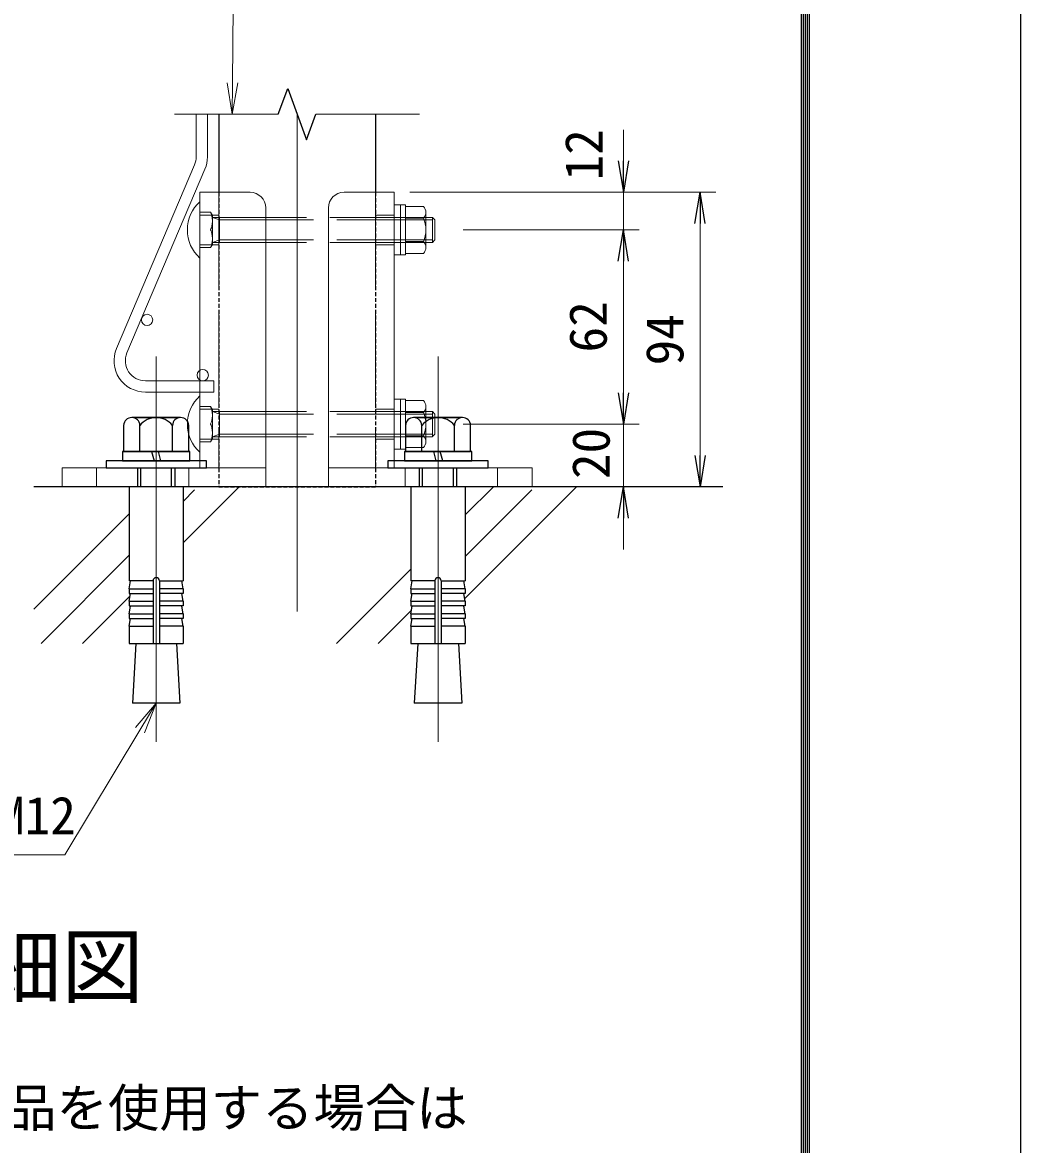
# Model space of a CAD drawing. Units: millimetres, scale not verified, with parts at other scales. Extents: x -1370 to 7030, y -2970 to 2970.
# Drawn here: x 5756 to 7030, y -1564 to -132 of the extents above; entities that cross this region are included whole.
import ezdxf
from ezdxf.enums import TextEntityAlignment as Align

# ---------------------------------------------------------------- set-up
doc = ezdxf.new("R2010")
doc.units = ezdxf.units.MM
doc.header["$LTSCALE"] = 20
for name, pattern in [('DASHED', [7.5, 6, -1.5]), ('USER1', [50.8, 31.75, -6.35, 6.35, -6.35]), ('USER3', [0.375, 0.25, -0.125])]:
    doc.linetypes.add(name, pattern=pattern)
for name, color, linetype, lineweight in [('0-1_D-BMK', 2, 'USER1', 13), ('0-2_D-STR1', 1, 'Continuous', 25), ('0-4_D-STR3', 3, 'Continuous', 13), ('0-5_D-STR-TXT', 7, 'Continuous', 13), ('0-7_D-STR2', 7, 'Continuous', 13), ('0-8_D-STR-DIM', 7, 'Continuous', 13), ('0-9_0', 7, 'Continuous', 25), ('0-C_D-DCR-HCH', 7, 'Continuous', 13), ('0-D_D-BGD', 7, 'Continuous', 25), ('0-E_D-TTL', 7, 'Continuous', 25)]:
    doc.layers.add(name, color=color, linetype=linetype, lineweight=lineweight)
doc.layers.add('0-B_D-TTL-TXT', color=7, linetype='Continuous')
doc.styles.add('ＭＳ ゴシック', font='')
doc.styles.get('ＭＳ ゴシック').set_extended_font_data('MS Gothic')

# ---------------------------------------------------------------- blocks, each defined once
blk = doc.blocks.new('_Open')
at = {"layer": '0-9_0'}
blk.add_line((-20, 3.33), (0, 0), dxfattribs=at)
blk.add_lwpolyline([(-20, -3.33), (0, 0), (-20, 0)], dxfattribs=at)

msp = doc.modelspace()

# ---------------------------------------------------------------- linework, layer by layer
at = {"layer": '0-1_D-BMK'}
for p, q in [((6106.12, -248.63), (6106.12, -950.81)), ((5926.12, -558.1), (5926.12, -1050.11)), ((6286.12, -558.1), (6286.12, -1050.11))]:
    msp.add_line(p, q, dxfattribs=at)
at = {"layer": '0-2_D-STR1'}
for p, q in [((6006.12, -248.63), (6006.12, -348.49)), ((6206.12, -248.63), (6206.12, -348.49))]:
    msp.add_line(p, q, dxfattribs=at)
at = {"layer": '0-2_D-STR1', "linetype": 'USER3'}
for p, q in [((6006.12, -348.49), (6006.12, -724.5)), ((6206.12, -348.49), (6206.12, -724.5)), ((6006.12, -724.5), (6206.12, -724.5))]:
    msp.add_line(p, q, dxfattribs=at)
at = {"layer": '0-4_D-STR3'}
for p, q in [((6046.12, -348.5), (5982.12, -348.5)), ((5982.12, -348.5), (5982.12, -700.5)), ((6166.12, -348.5), (6230.12, -348.5)), ((6230.12, -348.5), (6230.12, -700.5)), ((5982.12, -432.49), (5982.12, -360.49)), ((6066.12, -724.5), (6066.12, -368.5)), ((6146.12, -724.5), (6146.12, -368.5)), ((6238.12, -364.49), (6238.12, -428.49)), ((6244.52, -364.49), (6238.12, -364.49)), ((6244.52, -366.49), (6244.52, -426.49)), ((6244.52, -366.49), (6267.72, -366.49)), ((6230.12, -380.49), (6278.92, -380.49)), ((6230.12, -383.69), (6278.92, -383.69)), ((6244.52, -381.49), (6267.72, -381.49)), ((6270.52, -373.38), (6270.52, -419.56)), ((6278.92, -412.47), (6278.92, -380.47)), ((6278.92, -380.47), (6282.12, -383.67)), ((6282.12, -409.27), (6282.12, -383.67)), ((6230.12, -409.27), (6278.92, -409.27)), ((6230.12, -412.49), (6278.92, -412.49)), ((6244.52, -411.49), (6267.72, -411.49)), ((6278.92, -412.47), (6282.12, -409.27)), ((6244.52, -426.49), (6267.72, -426.49)), ((5982.12, -680.5), (5982.12, -608.5)), ((6238.12, -612.5), (6238.12, -676.5)), ((6244.52, -612.5), (6238.12, -612.5)), ((6244.52, -614.5), (6244.52, -674.5)), ((6244.52, -614.5), (6267.72, -614.5)), ((6230.12, -628.5), (6278.92, -628.5)), ((6244.52, -629.5), (6267.72, -629.5)), ((6270.52, -621.38), (6270.52, -667.57)), ((6278.92, -660.48), (6278.92, -628.47)), ((6278.92, -628.47), (6282.12, -631.67)), ((6230.12, -631.7), (6278.92, -631.7)), ((6282.12, -657.27), (6282.12, -631.67)), ((6230.12, -657.28), (6278.92, -657.28)), ((6278.92, -660.48), (6282.12, -657.27)), ((6230.12, -660.5), (6278.92, -660.5)), ((6244.52, -659.5), (6267.72, -659.5)), ((6244.52, -674.5), (6267.72, -674.5)), ((6066.12, -700.5), (5806.12, -700.5)), ((5806.12, -700.5), (5806.12, -724.5)), ((6146.12, -700.5), (6406.12, -700.5)), ((6406.12, -700.5), (6406.12, -724.5)), ((6066.12, -724.5), (5806.12, -724.5)), ((5891.75, -724.5), (5960.95, -724.5)), ((5891.75, -724.5), (5960.95, -724.5)), ((6146.12, -724.5), (6406.12, -724.5)), ((6251.52, -724.5), (6320.72, -724.5))]:
    msp.add_line(p, q, dxfattribs=at)
at = {"layer": '0-4_D-STR3', "linetype": 'DASHED'}
for p, q in [((6006.12, -348.5), (6006.12, -700.5)), ((6206.12, -348.5), (6206.12, -700.5)), ((5982.12, -373.89), (5995.72, -373.89)), ((6006.12, -377.5), (5982.12, -377.5)), ((5995.72, -373.89), (5998.12, -378.05)), ((5998.12, -414.94), (5998.12, -378.05)), ((5998.12, -380.49), (6230.12, -380.49)), ((5998.12, -380.49), (6006.92, -383.69)), ((6006.92, -412.49), (6006.92, -380.49)), ((6006.92, -383.69), (6230.12, -383.69)), ((6206.12, -377.5), (6230.12, -377.5)), ((6006.12, -415.5), (5982.12, -415.5)), ((5995.72, -419.09), (5998.12, -414.94)), ((5998.12, -412.49), (6006.92, -409.29)), ((5998.12, -412.49), (6230.12, -412.49)), ((6006.92, -409.29), (6230.12, -409.27)), ((6206.12, -415.5), (6230.12, -415.5)), ((5982.12, -419.09), (5995.72, -419.09)), ((5982.12, -621.9), (5995.72, -621.9)), ((6006.12, -625.5), (5982.12, -625.5)), ((5995.72, -621.9), (5998.12, -626.05)), ((5998.12, -662.94), (5998.12, -626.05)), ((5998.12, -628.5), (6230.12, -628.5)), ((5998.12, -628.5), (6006.92, -631.7)), ((6006.92, -660.5), (6006.92, -628.5)), ((6206.12, -625.5), (6230.12, -625.5)), ((6006.92, -631.7), (6230.12, -631.7)), ((5998.12, -660.5), (6006.92, -657.3)), ((6006.92, -657.3), (6230.12, -657.28)), ((6006.12, -663.5), (5982.12, -663.5)), ((5982.12, -667.1), (5995.72, -667.1)), ((5995.72, -667.1), (5998.12, -662.94)), ((5998.12, -660.5), (6230.12, -660.5)), ((6206.12, -663.5), (6230.12, -663.5)), ((5850.12, -700.5), (5850.12, -724.5)), ((5968.12, -700.5), (5968.12, -724.5)), ((6244.12, -700.5), (6244.12, -724.5)), ((6362.12, -700.5), (6362.12, -724.5))]:
    msp.add_line(p, q, dxfattribs=at)
at = {"layer": '0-4_D-STR3', "lineweight": 25}
for p, q in [((5957.53, -636.1), (5895.17, -636.1)), ((5902.35, -636.1), (5950.35, -636.1)), ((6317.3, -636.1), (6254.94, -636.1)), ((6262.12, -636.1), (6310.12, -636.1)), ((5884.78, -646.1), (5884.78, -679.3)), ((5905.56, -679.3), (5905.56, -646.1)), ((5947.13, -679.3), (5947.13, -646.1)), ((5967.92, -679.3), (5967.92, -646.1)), ((6244.55, -646.1), (6244.55, -679.3)), ((6265.33, -679.3), (6265.33, -646.1)), ((6306.9, -679.3), (6306.9, -646.1)), ((6327.69, -679.3), (6327.69, -646.1)), ((5969.35, -679.3), (5883.35, -679.3)), ((5883.35, -679.3), (5883.35, -691.3)), ((5884.78, -679.3), (5967.92, -679.3)), ((5920.35, -679.3), (5923.56, -691.3)), ((5932.35, -691.3), (5929.13, -679.3)), ((5969.35, -691.3), (5969.35, -679.3)), ((6329.12, -679.3), (6243.12, -679.3)), ((6243.12, -679.3), (6243.12, -691.3)), ((6244.55, -679.3), (6327.69, -679.3)), ((6280.12, -679.3), (6283.33, -691.3)), ((6292.12, -691.3), (6288.9, -679.3)), ((6329.12, -691.3), (6329.12, -679.3)), ((5862.35, -691.3), (5862.35, -700.5)), ((5990.35, -691.3), (5862.35, -691.3)), ((5862.35, -700.5), (5990.35, -700.5)), ((5862.35, -700.5), (5990.35, -700.5)), ((5883.35, -691.3), (5969.35, -691.3)), ((5902.36, -700.5), (5902.36, -724.5)), ((5906.68, -724.5), (5906.68, -700.5)), ((5946.04, -724.5), (5946.04, -700.5)), ((5950.36, -724.5), (5950.36, -700.5)), ((5990.35, -700.5), (5990.35, -691.3)), ((6222.12, -691.3), (6222.12, -700.5)), ((6350.12, -691.3), (6222.12, -691.3)), ((6222.12, -700.5), (6350.12, -700.5)), ((6243.12, -691.3), (6329.12, -691.3)), ((6262.13, -700.5), (6262.13, -724.5)), ((6266.45, -724.5), (6266.45, -700.5)), ((6305.81, -724.5), (6305.81, -700.5)), ((6310.13, -724.5), (6310.13, -700.5)), ((6350.12, -700.5), (6350.12, -691.3)), ((5891.75, -724.5), (5891.75, -844.65)), ((5960.95, -724.5), (5960.95, -844.65)), ((6251.52, -724.5), (6251.52, -844.65)), ((6320.72, -724.5), (6320.72, -844.65)), ((5922.35, -844.65), (5891.75, -844.65)), ((5891.75, -854.65), (5893.49, -844.8)), ((5922.35, -844.65), (5922.35, -924.5)), ((5930.35, -844.65), (5960.95, -844.65)), ((5930.35, -844.65), (5930.35, -924.5)), ((5960.95, -854.65), (5959.21, -844.8)), ((6282.12, -844.65), (6251.52, -844.65)), ((6251.52, -854.65), (6253.26, -844.8)), ((6282.12, -844.65), (6282.12, -924.5)), ((6290.12, -844.65), (6320.72, -844.65)), ((6290.12, -844.65), (6290.12, -924.5)), ((6320.72, -854.65), (6318.98, -844.8)), ((5891.75, -854.65), (5922.35, -854.65)), ((5891.75, -854.65), (5891.75, -860.65)), ((5960.95, -854.65), (5930.35, -854.65)), ((5960.95, -854.65), (5960.95, -860.65)), ((6251.52, -854.65), (6282.12, -854.65)), ((6251.52, -854.65), (6251.52, -860.65)), ((6320.72, -854.65), (6290.12, -854.65)), ((6320.72, -854.65), (6320.72, -860.65)), ((5891.75, -860.65), (5922.35, -860.65)), ((5891.75, -870.65), (5893.49, -860.8)), ((5891.75, -870.65), (5922.35, -870.65)), ((5891.75, -870.65), (5891.75, -876.65)), ((5960.95, -860.65), (5930.35, -860.65)), ((5960.95, -870.65), (5930.35, -870.65)), ((5960.95, -870.65), (5959.21, -860.8)), ((5960.95, -870.65), (5960.95, -876.65)), ((6251.52, -860.65), (6282.12, -860.65)), ((6251.52, -870.65), (6253.26, -860.8)), ((6251.52, -870.65), (6282.12, -870.65)), ((6251.52, -870.65), (6251.52, -876.65)), ((6320.72, -860.65), (6290.12, -860.65)), ((6320.72, -870.65), (6290.12, -870.65)), ((6320.72, -870.65), (6318.98, -860.8)), ((6320.72, -870.65), (6320.72, -876.65)), ((5891.75, -876.65), (5922.35, -876.65)), ((5891.75, -886.65), (5893.49, -876.8)), ((5891.75, -886.65), (5922.35, -886.65)), ((5891.75, -886.65), (5891.75, -892.65)), ((5960.95, -876.65), (5930.35, -876.65)), ((5960.95, -886.65), (5930.35, -886.65)), ((5960.95, -886.65), (5959.21, -876.8)), ((5960.95, -886.65), (5960.95, -892.65)), ((6251.52, -876.65), (6282.12, -876.65)), ((6251.52, -886.65), (6253.26, -876.8)), ((6251.52, -886.65), (6282.12, -886.65)), ((6251.52, -886.65), (6251.52, -892.65)), ((6320.72, -876.65), (6290.12, -876.65)), ((6320.72, -886.65), (6290.12, -886.65)), ((6320.72, -886.65), (6318.98, -876.8)), ((6320.72, -886.65), (6320.72, -892.65)), ((5891.75, -902.5), (5893.49, -892.65)), ((5891.75, -892.65), (5922.35, -892.65)), ((5891.75, -902.5), (5922.35, -902.5)), ((5891.75, -902.5), (5891.75, -924.5)), ((5960.95, -892.65), (5930.35, -892.65)), ((5960.95, -902.5), (5930.35, -902.5)), ((5960.95, -902.5), (5959.21, -892.65)), ((5960.95, -902.5), (5960.95, -924.5)), ((6251.52, -902.5), (6253.26, -892.65)), ((6251.52, -892.65), (6282.12, -892.65)), ((6251.52, -902.5), (6282.12, -902.5)), ((6251.52, -902.5), (6251.52, -924.5)), ((6320.72, -892.65), (6290.12, -892.65)), ((6320.72, -902.5), (6290.12, -902.5)), ((6320.72, -902.5), (6318.98, -892.65)), ((6320.72, -902.5), (6320.72, -924.5)), ((5891.75, -924.5), (5960.95, -924.5)), ((5900.37, -924.5), (5896.03, -1000.9)), ((5952.33, -924.5), (5956.66, -1000.9)), ((6251.52, -924.5), (6320.72, -924.5)), ((6260.14, -924.5), (6255.8, -1000.9)), ((6312.1, -924.5), (6316.43, -1000.9)), ((5956.66, -1000.9), (5896.03, -1000.9)), ((6316.43, -1000.9), (6255.8, -1000.9))]:
    msp.add_line(p, q, dxfattribs=at)
at = {"layer": '0-4_D-STR3'}
for points in [[(6238.12, -364.49), (6238.12, -428.49), (6230.12, -428.49), (6230.12, -364.49)], [(6238.12, -612.5), (6238.12, -676.5), (6230.12, -676.5), (6230.12, -612.5)]]:
    msp.add_lwpolyline(points, close=True, dxfattribs=at)
for points in [[(6244.52, -364.49), (6244.52, -428.49), (6238.12, -428.49)], [(6244.52, -612.5), (6244.52, -676.5), (6238.12, -676.5)]]:
    msp.add_lwpolyline(points, dxfattribs=at)
for centre, radius, start, end in [((6046.12, -368.5), 20, 0, 90), ((6166.12, -368.5), 20, 90, 180), ((6014.62, -396.49), 48.5, 132.07502, 227.92498), ((6259.14, -373.99), 11.39, 318.83491, 41.16509), ((6228.94, -396.49), 41.58, 338.85295, 21.14705), ((6259.13, -418.99), 11.4, 318.86505, 41.13495), ((6014.62, -644.5), 48.5, 132.07502, 227.92498), ((6259.14, -622), 11.39, 318.83491, 41.16509), ((6228.94, -644.5), 41.58, 338.85295, 21.14705), ((6259.13, -667), 11.4, 318.86505, 41.13495)]:
    msp.add_arc(centre, radius, start, end, dxfattribs=at)
at = {"layer": '0-4_D-STR3', "linetype": 'DASHED'}
for centre, radius, start, end in [((5970.11, -385.19), 27.99, 336.18668, 23.81332), ((5970.32, -407.79), 27.8, 336.0128, 23.9872), ((5970.11, -633.2), 27.99, 336.18668, 23.81332), ((5970.32, -655.8), 27.8, 336.0128, 23.9872)]:
    msp.add_arc(centre, radius, start, end, dxfattribs=at)
at = {"layer": '0-4_D-STR3', "lineweight": 25}
for centre, radius, start, end in [((5895.17, -646.5), 10.4, 2.20423, 177.79577), ((5926.35, -662.7), 26.6, 38.61324, 141.38676), ((5957.53, -646.5), 10.4, 2.20423, 177.79577), ((6254.94, -646.5), 10.4, 2.20423, 177.79577), ((6286.12, -662.7), 26.6, 38.61324, 141.38676), ((6317.3, -646.5), 10.4, 2.20423, 177.79577), ((5926.35, -844.65), 4, 0, 180), ((6286.12, -844.65), 4, 0, 180)]:
    msp.add_arc(centre, radius, start, end, dxfattribs=at)
at = {"layer": '0-5_D-STR-TXT'}
msp.add_line((6030.34, -208.68), (6023.35, -248.63), dxfattribs=at)
msp.add_lwpolyline([(6017.01, -208.57), (6023.35, -248.63), (6023.68, -208.63), (6025.67, 34.64), (6642.78, 34.64), (6649.98, 34.64)], dxfattribs=at)
at = {"layer": '0-7_D-STR2'}
for p, q in [((5977.32, -303.35), (5977.32, -248.63)), ((5991.72, -303.35), (5991.72, -248.63)), ((5875.7, -547.96), (5975.28, -313.35)), ((5888.95, -553.58), (5988.54, -318.98)), ((5999.72, -589.19), (5912.52, -589.19)), ((5999.72, -589.19), (5999.72, -603.59)), ((5999.72, -603.59), (5912.52, -603.59))]:
    msp.add_line(p, q, dxfattribs=at)
for centre in [(5914.64, -511.48), (5985.72, -581.99)]:
    msp.add_circle(centre, 7.2, dxfattribs=at)
for centre, radius, start, end in [((5951.72, -303.35), 25.6, 337, 0), ((5951.72, -303.35), 40, 337, 0), ((5912.52, -563.59), 40, 157, 270), ((5912.52, -563.59), 25.6, 157, 270)]:
    msp.add_arc(centre, radius, start, end, dxfattribs=at)
at = {"layer": '0-8_D-STR-DIM'}
for p, q in [((6522.61, -308.49), (6522.61, -268.49)), ((6250.12, -348.49), (6542.61, -348.49)), ((6250.12, -348.49), (6640.49, -348.49)), ((6522.61, -348.49), (6522.61, -396.49)), ((6318.14, -396.49), (6542.61, -396.49)), ((6318.14, -396.49), (6542.61, -396.49)), ((6620.49, -388.49), (6620.49, -684.5)), ((6522.61, -436.49), (6522.61, -604.5)), ((6522.61, -436.49), (6522.61, -476.49)), ((6522.61, -604.5), (6522.61, -564.5)), ((6318.14, -644.5), (6542.61, -644.5)), ((6318.14, -644.5), (6542.61, -644.5)), ((6522.61, -724.5), (6522.61, -644.5)), ((6426.12, -724.5), (6542.61, -724.5)), ((6426.12, -724.5), (6640.49, -724.5)), ((6522.61, -764.5), (6522.61, -804.5)), ((5899.82, -1031.76), (5926.13, -1000.9))]:
    msp.add_line(p, q, dxfattribs=at)
msp.add_lwpolyline([(5911.25, -1038.63), (5926.13, -1000.9), (5905.53, -1035.19), (5809.85, -1194.5), (5456.15, -1194.5), (5066.31, -1194.5)], dxfattribs=at)
at = {"layer": '0-9_0'}
for p, q in [((6082.18, -248.63), (6094.15, -215.74)), ((6094.15, -215.74), (6118.09, -281.52)), ((6118.09, -281.52), (6130.06, -248.63))]:
    msp.add_line(p, q, dxfattribs=at)
at = {"layer": '0-C_D-DCR-HCH'}
for p, q in [((6082.18, -248.63), (5949.86, -248.63)), ((6130.06, -248.63), (6262.37, -248.63)), ((5960.73, -796.18), (6032.42, -724.5)), ((5960.73, -743.15), (5975.3, -728.58)), ((6320.09, -867.16), (6462.75, -724.5)), ((6320.7, -760.47), (6356.68, -724.5)), ((6320.7, -813.51), (6405.63, -728.58)), ((5770.27, -880.58), (5891.53, -759.31)), ((5779.38, -924.5), (5891.53, -812.35)), ((6156.68, -924.5), (6251.5, -829.68)), ((5832.42, -924.5), (5892.66, -864.25)), ((6209.71, -924.5), (6252.35, -881.86))]:
    msp.add_line(p, q, dxfattribs=at)
at = {"layer": '0-D_D-BGD'}
msp.add_line((6649.63, -724.5), (5770.27, -724.5), dxfattribs=at)
at = {"layer": '0-E_D-TTL', "color": 2}
msp.add_lwpolyline([(-1370.4, 2970), (7029.6, 2970), (7029.6, -2970), (-1370.4, -2970)], close=True, dxfattribs=at)
at = {"layer": '0-E_D-TTL'}
for points in [[(-1100.4, 2750), (6759.6, 2750), (6759.6, -2750), (-1100.4, -2750)], [(-1097.9, 2747.5), (6757.1, 2747.5), (6757.1, -2747.5), (-1097.9, -2747.5)], [(-1095.4, 2745), (6754.6, 2745), (6754.6, -2745), (-1095.4, -2745)], [(-1092.9, 2742.5), (6752.1, 2742.5), (6752.1, -2742.5), (-1092.9, -2742.5)], [(-1090.4, 2740), (6749.6, 2740), (6749.6, -2740), (-1090.4, -2740)]]:
    msp.add_lwpolyline(points, close=True, dxfattribs=at)

# ---------------------------------------------------------------- block references
at = {"layer": '0-8_D-STR-DIM', "xscale": 2, "yscale": 2}
for p, rotation in [((6522.61, -348.49), 270), ((6620.49, -348.49), 90), ((6522.61, -396.49), 90), ((6522.61, -396.49), 90), ((6522.61, -644.5), 270), ((6522.61, -644.5), 270), ((6620.49, -724.5), 270), ((6522.61, -724.5), 90)]:
    msp.add_blockref('_Open', p, dxfattribs=dict(at, rotation=rotation))

# ---------------------------------------------------------------- texts
at = {"layer": '0-5_D-STR-TXT', "style": 'ＭＳ ゴシック'}
for s, p in [('他穿孔めねじアンカーM12', (5069.64, -1182.63)), ('※門柱に後付ベースプレート部品を使用する場合は', (4815.14, -1556.12))]:
    msp.add_text(s, height=48.09, dxfattribs=at).set_placement(p, align=Align.BOTTOM_LEFT)
at = {"layer": '0-8_D-STR-DIM', "style": 'ＭＳ ゴシック'}
for s, p in [('12', (6510.45, -333.34)), ('62', (6515.86, -552.97)), ('94', (6613.74, -569.49)), ('20', (6519.58, -714.65))]:
    msp.add_text(s, height=48.09, rotation=90, dxfattribs=at).set_placement(p, align=Align.BOTTOM_LEFT)
at = {"layer": '0-B_D-TTL-TXT', "style": 'ＭＳ ゴシック'}
msp.add_text('後付B-PL詳細図', height=76.98, dxfattribs=at).set_placement((5175.7, -1398.49), align=Align.BOTTOM_LEFT)

doc.saveas('drawing.dxf')
